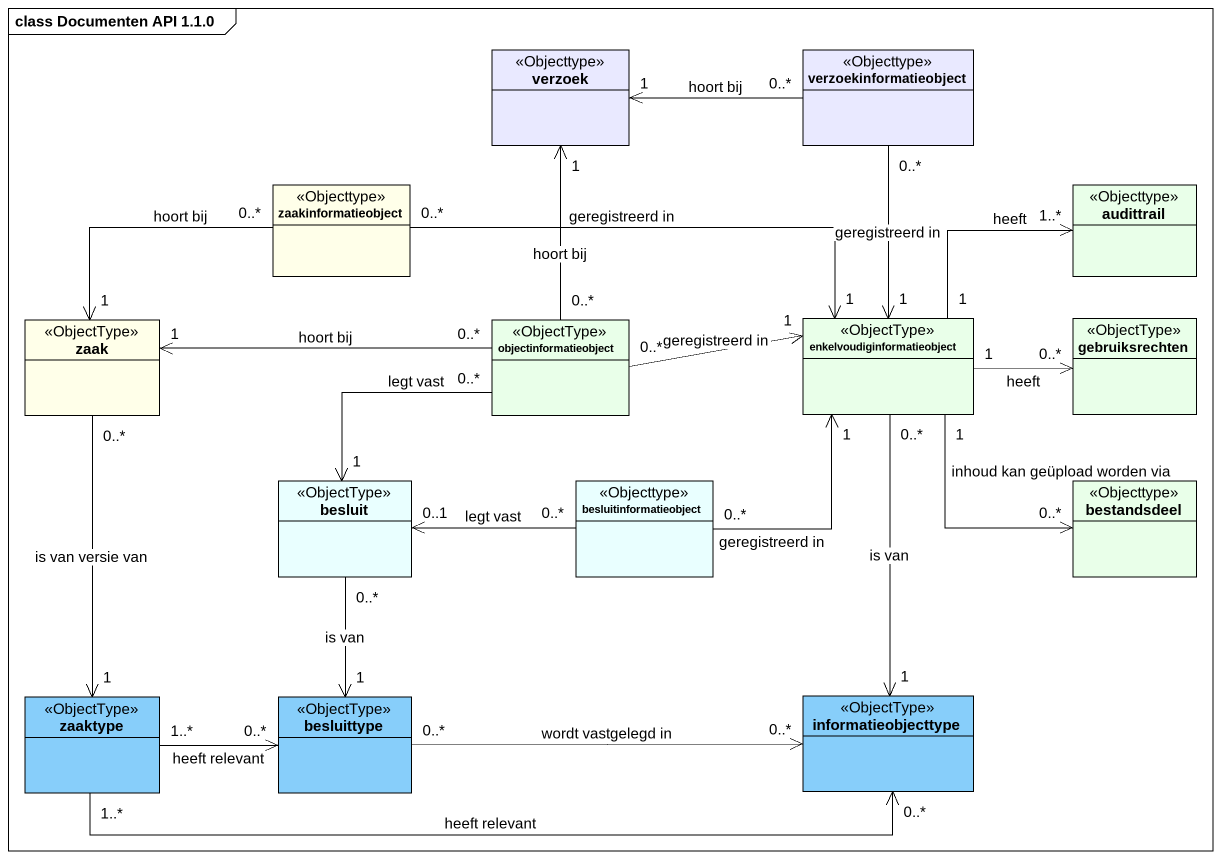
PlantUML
@startuml
mainframe class Documenten API 1.1.0
hide circle
hide empty members
class verzoek <<Objecttype>> #E9E9FF
class verzoekinformatieobject <<Objecttype>> #E9E9FF
class zaakinformatieobject <<Objecttype>> #FFFFE9
class audittrail <<Objecttype>> #E9FFE9
class zaak <<ObjectType>> #FFFFE9
class objectinformatieobject <<ObjectType>> #E9FFE9
class enkelvoudiginformatieobject <<ObjectType>> #E9FFE9
class gebruiksrechten <<ObjectType>> #E9FFE9
class besluit <<ObjectType>> #E9FFFF
class besluitinformatieobject <<Objecttype>> #E9FFFF
class bestandsdeel <<Objecttype>> #E9FFE9
class zaaktype <<ObjectType>> #87CEFA
class besluittype <<ObjectType>> #87CEFA
class informatieobjecttype <<ObjectType>> #87CEFA
verzoek "1" <-right- "0..*" verzoekinformatieobject : hoort bij
verzoekinformatieobject "0..*" --> "1" enkelvoudiginformatieobject : geregistreerd in
zaakinformatieobject "0..*" -right-> "1" enkelvoudiginformatieobject : geregistreerd in
zaak "1" <-right- "0..*" zaakinformatieobject : hoort bij
zaak "0..*" --> "1" zaaktype : is van versie van
objectinformatieobject "0..*" -up-> "1" verzoek : hoort bij
objectinformatieobject "0..*" -left-> "1" zaak : hoort bij
objectinformatieobject "0..*" --> "1" besluit : legt vast
enkelvoudiginformatieobject "1" -right-> "1..*" audittrail : heeft
enkelvoudiginformatieobject "1" <-left- "0..*" objectinformatieobject : geregistreerd in
enkelvoudiginformatieobject "1" -right-> "0..*" gebruiksrechten : heeft
enkelvoudiginformatieobject "1" --> "0..*" bestandsdeel : inhoud kan geüpload worden via
enkelvoudiginformatieobject "0..*" --> "1" informatieobjecttype : is van
besluit "0..1" <-right- "0..*" besluitinformatieobject : legt vast
besluit "0..*" --> "1" besluittype : is van
besluitinformatieobject "0..*" -up-> "1" enkelvoudiginformatieobject : geregistreerd in
zaaktype "1..*" -right-> "0..*" besluittype : heeft relevant
zaaktype "1..*" -right-> "0..*" informatieobjecttype : heeft relevant
besluittype "0..*" -right-> "0..*" informatieobjecttype : wordt vastgelegd in
@enduml
